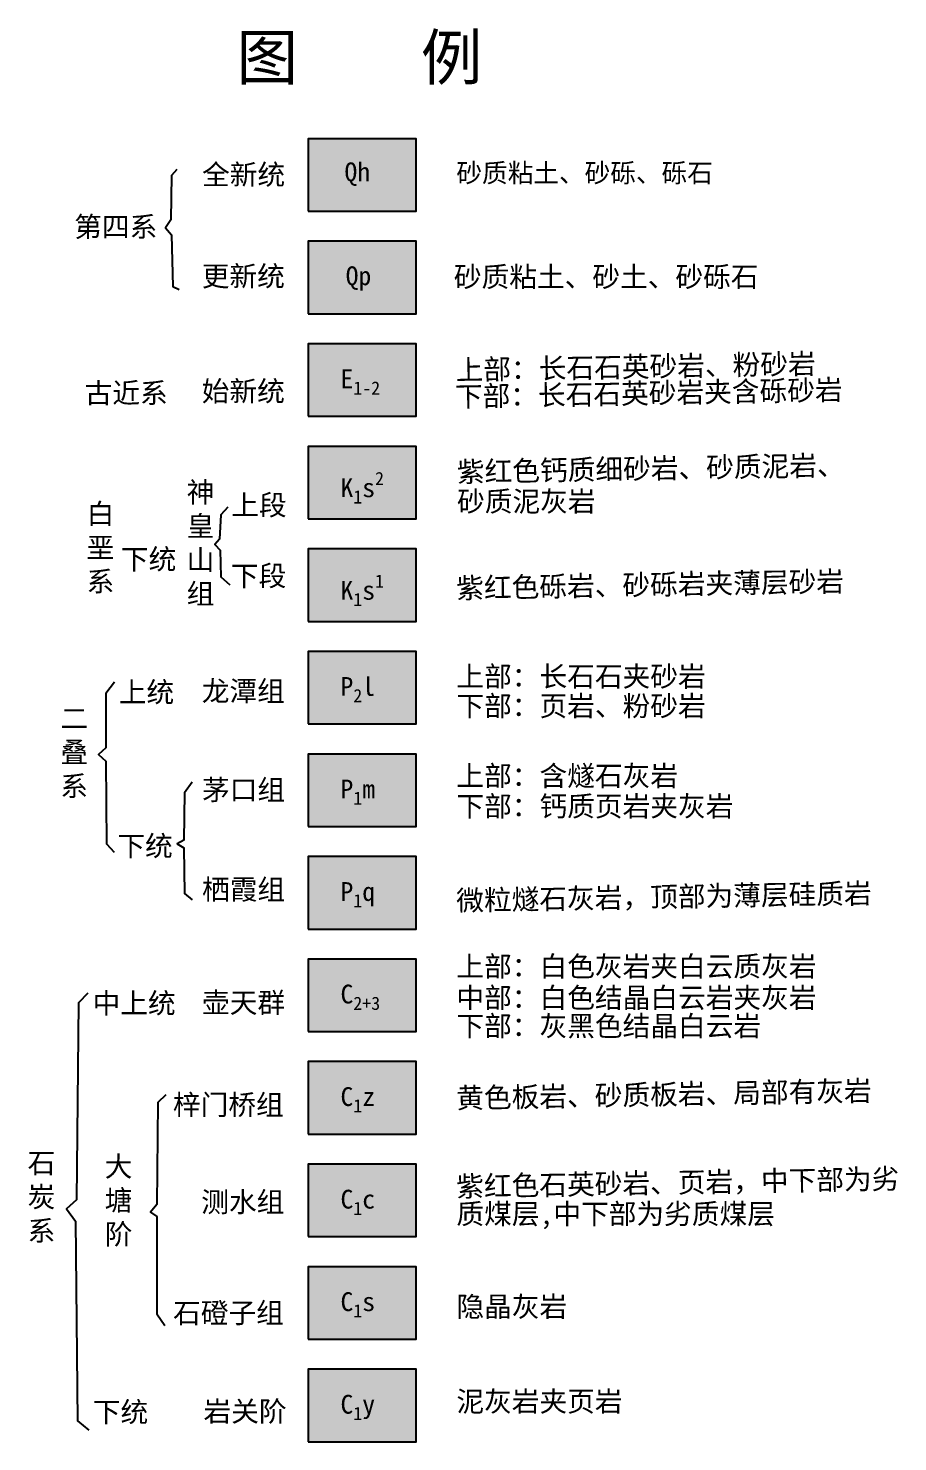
# Model space of a CAD drawing. Extents: x 13788 to 14373, y 59028 to 59855.
# Drawn here: x 14257.2 to 14372.8, y 59625.5 to 59813.5 of the extents above; entities that cross this region are included whole.
import ezdxf

# ---------------------------------------------------------------- set-up
doc = ezdxf.new("R2010")
doc.units = 0
doc.header["$LTSCALE"] = 0.5
doc.header["$MEASUREMENT"] = 0
doc.layers.add('图例WL', color=7, linetype='Continuous')
doc.styles.add('HZTXT', font='', dxfattribs={"height": 1})
doc.styles.get("Standard").update_dxf_attribs({"font": ''})
doc.styles.get('HZTXT').set_extended_font_data('SimSun')
doc.styles.get('Standard').set_extended_font_data('SimSun')

msp = doc.modelspace()

# ---------------------------------------------------------------- hatches: boundary and pattern name
at = {"layer": '图例WL', "true_color": 0xffffdf}
msp.add_hatch(color=7, dxfattribs=at).paths.add_polyline_path([(14308.79, 59798.79), (14294.45, 59798.79), (14294.45, 59789.15), (14308.79, 59789.15)])
at = {"layer": '图例WL', "true_color": 0xffffbf}
msp.add_hatch(color=254, dxfattribs=at).paths.add_polyline_path([(14308.79, 59785.15), (14294.45, 59785.15), (14294.45, 59775.52), (14308.79, 59775.52)])
at = {"layer": '图例WL', "true_color": 0xffcfaf}
msp.add_hatch(color=31, dxfattribs=at).paths.add_polyline_path([(14308.79, 59771.52), (14294.45, 59771.52), (14294.45, 59761.88), (14308.79, 59761.88)])
at = {"layer": '图例WL', "true_color": 0xe3ff87}
for points in [[(14308.79, 59757.88), (14294.45, 59757.88), (14294.45, 59748.24), (14308.79, 59748.24)], [(14308.79, 59744.24), (14294.45, 59744.24), (14294.45, 59734.61), (14308.79, 59734.61)]]:
    msp.add_hatch(color=61, dxfattribs=at).paths.add_polyline_path(points)
at = {"layer": '图例WL', "true_color": 0xffe3d7}
msp.add_hatch(color=254, dxfattribs=at).paths.add_polyline_path([(14308.79, 59730.61), (14294.45, 59730.61), (14294.45, 59720.97), (14308.79, 59720.97)])
at = {"layer": '图例WL', "true_color": 0xffbfa3}
msp.add_hatch(color=31, dxfattribs=at).paths.add_polyline_path([(14308.79, 59716.97), (14294.45, 59716.97), (14294.45, 59707.34), (14308.79, 59707.34)])
at = {"layer": '图例WL', "true_color": 0xffafa3}
msp.add_hatch(color=21, dxfattribs=at).paths.add_polyline_path([(14308.79, 59703.34), (14294.45, 59703.34), (14294.45, 59693.7), (14308.79, 59693.7)])
at = {"layer": '图例WL', "true_color": 0xe3e3e3}
msp.add_hatch(color=254, dxfattribs=at).paths.add_polyline_path([(14308.79, 59689.7), (14294.45, 59689.7), (14294.45, 59680.07), (14308.79, 59680.07)])
at = {"layer": '图例WL', "true_color": 0xdceef0}
msp.add_hatch(color=254, dxfattribs=at).paths.add_polyline_path([(14308.79, 59676.07), (14294.45, 59676.07), (14294.45, 59666.43), (14308.79, 59666.43)])
at = {"layer": '图例WL', "true_color": 0xd7edf6}
msp.add_hatch(color=254, dxfattribs=at).paths.add_polyline_path([(14308.79, 59662.43), (14294.45, 59662.43), (14294.45, 59652.8), (14308.79, 59652.8)])
at = {"layer": '图例WL', "true_color": 0xcde8f7}
msp.add_hatch(color=254, dxfattribs=at).paths.add_polyline_path([(14308.79, 59648.8), (14294.45, 59648.8), (14294.45, 59639.16), (14308.79, 59639.16)])
at = {"layer": '图例WL', "true_color": 0xd7d7d7}
msp.add_hatch(color=254, dxfattribs=at).paths.add_polyline_path([(14308.79, 59635.16), (14294.45, 59635.16), (14294.45, 59625.53), (14308.79, 59625.53)])

# ---------------------------------------------------------------- linework, layer by layer
at = {"layer": '图例WL'}
for points in [[(14294.45, 59789.15), (14308.79, 59789.15), (14308.79, 59798.79), (14294.45, 59798.79), (14294.45, 59789.15)], [(14294.45, 59775.52), (14308.79, 59775.52), (14308.79, 59785.15), (14294.45, 59785.15), (14294.45, 59775.52)], [(14294.45, 59761.88), (14308.79, 59761.88), (14308.79, 59771.52), (14294.45, 59771.52), (14294.45, 59761.88)], [(14294.45, 59748.24), (14308.79, 59748.24), (14308.79, 59757.88), (14294.45, 59757.88), (14294.45, 59748.24)], [(14294.45, 59734.61), (14308.79, 59734.61), (14308.79, 59744.24), (14294.45, 59744.24), (14294.45, 59734.61)], [(14294.45, 59720.97), (14308.79, 59720.97), (14308.79, 59730.61), (14294.45, 59730.61), (14294.45, 59720.97)], [(14294.45, 59707.34), (14308.79, 59707.34), (14308.79, 59716.97), (14294.45, 59716.97), (14294.45, 59707.34)], [(14294.45, 59693.7), (14308.79, 59693.7), (14308.79, 59703.34), (14294.45, 59703.34), (14294.45, 59693.7)], [(14294.45, 59680.07), (14308.79, 59680.07), (14308.79, 59689.7), (14294.45, 59689.7), (14294.45, 59680.07)], [(14294.45, 59666.43), (14308.79, 59666.43), (14308.79, 59676.07), (14294.45, 59676.07), (14294.45, 59666.43)], [(14294.45, 59652.8), (14308.79, 59652.8), (14308.79, 59662.43), (14294.45, 59662.43), (14294.45, 59652.8)], [(14294.45, 59639.16), (14308.79, 59639.16), (14308.79, 59648.8), (14294.45, 59648.8), (14294.45, 59639.16)], [(14294.45, 59625.53), (14308.79, 59625.53), (14308.79, 59635.16), (14294.45, 59635.16), (14294.45, 59625.53)]]:
    msp.add_lwpolyline(points, dxfattribs=at)
at = {"layer": '图例WL', "linetype": 'Continuous'}
for points, elevation in [([(14277.01, 59794.68), (14276.29, 59793.89), (14276.2, 59787.99), (14275.49, 59786.92), (14276.29, 59786.02), (14276.47, 59779.12), (14277.28, 59778.73)], 81), ([(14283.75, 59749.79), (14282.84, 59748.79), (14282.66, 59745.53), (14282.03, 59744.81), (14282.75, 59744.08), (14282.84, 59740.55), (14284.02, 59739.47)], 105), ([(14268.72, 59726.51), (14267.56, 59725), (14267.56, 59717.81), (14266.57, 59716.9), (14267.53, 59716.03), (14267.62, 59705.04), (14268.66, 59703.9)], 46), ([(14279.04, 59713.24), (14277.99, 59711.81), (14277.91, 59705.53), (14277.03, 59705.05), (14277.91, 59704.48), (14277.99, 59698.42), (14279.04, 59697.6)], 65), ([(14265.14, 59685.19), (14263.93, 59683.88), (14263.66, 59657.7), (14262.31, 59656.49), (14263.52, 59654.87), (14263.79, 59628.31), (14265.27, 59627.06)], 99), ([(14275.54, 59671.66), (14274.48, 59670.62), (14274.32, 59657.06), (14273.49, 59656.07), (14274.32, 59655.47), (14274.32, 59642.53), (14275.39, 59640.99)], 50)]:
    msp.add_lwpolyline(points, dxfattribs=dict(at, elevation=elevation))

# ---------------------------------------------------------------- texts
at = {"layer": '图例WL', "color": 7}
for s, height, p in [('图    例', 6, (14284.92, 59806.61)), ('砂质粘土、砂砾、砾石', 2.5, (14314.16, 59792.99))]:
    msp.add_text(s, height=height, dxfattribs=at).set_placement(p)
at = {"layer": '图例WL', "color": 7, "style": 'HZTXT'}
for s, p in [('全新统', (14280.34, 59792.67)), ('第四系', (14263.35, 59785.73)), ('更新统', (14280.3, 59779.16)), ('砂质粘土、砂土、砂砾石', (14313.82, 59779.08)), ('古近系', (14264.73, 59763.63)), ('始新统', (14280.3, 59763.87)), ('上段', (14284.22, 59748.73)), ('砂质泥灰岩', (14314.25, 59749.22)), ('下统', (14269.55, 59741.53)), ('下段', (14284.18, 59739.31)), ('上部：长石石夹砂岩\u3000', (14314.16, 59725.94)), ('上统', (14269.27, 59723.85)), ('龙潭组', (14280.3, 59723.99)), ('下部：页岩、粉砂岩', (14314.16, 59722.01)), ('上部：含燧石灰岩\u3000', (14314.16, 59712.72)), ('茅口组', (14280.34, 59710.86)), ('下部：钙质页岩夹灰岩', (14314.16, 59708.68)), ('下统', (14269.08, 59703.4)), ('栖霞组', (14280.34, 59697.61)), ('上部：白色灰岩夹白云质灰岩', (14314.16, 59687.39)), ('中上统', (14265.78, 59682.49)), ('壶天群', (14280.34, 59682.56)), ('中部：白色结晶白云岩夹灰岩', (14314.16, 59683.22)), ('下部：灰黑色结晶白云岩', (14314.16, 59679.46)), ('梓门桥组', (14276.47, 59668.98)), ('测水组', (14280.23, 59656.06)), ('质煤层,中下部为劣质煤层', (14314.16, 59654.48)), ('石磴子组', (14276.49, 59641.31)), ('隐晶灰岩', (14314.16, 59642.14)), ('泥灰岩夹页岩', (14314.16, 59629.54)), ('下统', (14265.82, 59628.13)), ('岩关阶', (14280.54, 59628.21))]:
    msp.add_text(s, height=2.7, dxfattribs=at).set_placement(p)
for s, p in [('上部：长石石英砂岩、粉砂岩', (14314.08, 59766.69)), ('下部：长石石英砂岩夹含砾砂岩', (14313.98, 59763.14)), ('紫红色钙质细砂岩、砂质泥岩、', (14314.25, 59753.13)), ('紫红色砾岩、砂砾岩夹薄层砂岩', (14314.16, 59737.67)), ('微粒燧石灰岩，顶部为薄层硅质岩', (14314.16, 59696.13)), ('黄色板岩、砂质板岩、局部有灰岩', (14314.16, 59669.87)), ('紫红色石英砂岩、页岩，中下部为劣', (14314.16, 59658.11))]:
    msp.add_text(s, height=2.7, rotation=1.0381, dxfattribs=at).set_placement(p)
at = {"layer": '图例WL', "color": 7, "char_height": 2.5, "width": 30.716, "attachment_point": 1}
for s, insert in [('{\\fSimSun|b0|i0|c134|p2;Qh}', (14299.28, 59795.63)), ('{\\fSimSun|b0|i0|c134|p2;Qp}', (14299.44, 59781.81)), ('\\A1;{\\fSimSun|b0|i0|c134|p2;E\\H0.7x;\\S^ 1-2;}', (14298.75, 59768.11)), ('\\A1;{\\fSimSun|b0|i0|c134|p2;K\\H0.7x;\\S^ 1;\\H1.429x;s\\H0.7x;\\S2^ ;}', (14298.75, 59754.48)), ('\\A1;{\\fSimSun|b0|i0|c134|p2;K\\H0.7x;\\S^ 1;\\H1.429x;s\\H0.7x;\\S1^ ;}', (14298.75, 59740.84)), ('\\A1;{\\fSimSun|b0|i0|c134|p2;P\\H0.7x;\\S^ 2;\\H1.429x;l}', (14298.75, 59727.21)), ('\\A1;{\\fSimSun|b0|i0|c134|p2;P\\H0.7x;\\S^ 1;\\H1.429x;m}', (14298.75, 59713.57)), ('\\A1;{\\fSimSun|b0|i0|c134|p2;P\\H0.7x;\\S^ 1;\\H1.429x;q}', (14298.75, 59699.94)), ('\\A1;{\\fSimSun|b0|i0|c134|p2;C\\H0.7x;\\S^ 2+3;}', (14298.75, 59686.3)), ('\\A1;C{\\H0.7X;\\S^ 1;\\H1.429X;z\\H0.7X;}', (14298.75, 59672.67)), ('\\A1;C{\\H0.7X;\\S^ 1;\\H1.429X;c\\H0.7X;}', (14298.75, 59659.03)), ('\\A1;C{\\H0.7X;\\S^ 1;\\H1.429X;s\\H0.7X;}', (14298.75, 59645.4)), ('\\A1;{\\fSimSun|b0|i0|c134|p2;C\\H0.7x;\\S^ 1;\\H1.429x;y}', (14298.75, 59631.76))]:
    msp.add_mtext(s, dxfattribs=dict(at, insert=insert))
at = {"layer": '图例WL', "color": 7, "char_height": 2.7, "attachment_point": 1, "style": 'HZTXT'}
for s, insert, width in [('神皇山组', (14278.3, 59753.14), 5.612), ('白垩系', (14264.99, 59750.27), 6.2646), ('二叠系', (14261.5, 59723.06), 2.1242), ('石炭系', (14257.15, 59663.93), 5.8811), ('大塘阶', (14267.4, 59663.48), 5.5795)]:
    msp.add_mtext(s, dxfattribs=dict(at, insert=insert, width=width))

doc.saveas('drawing.dxf')
